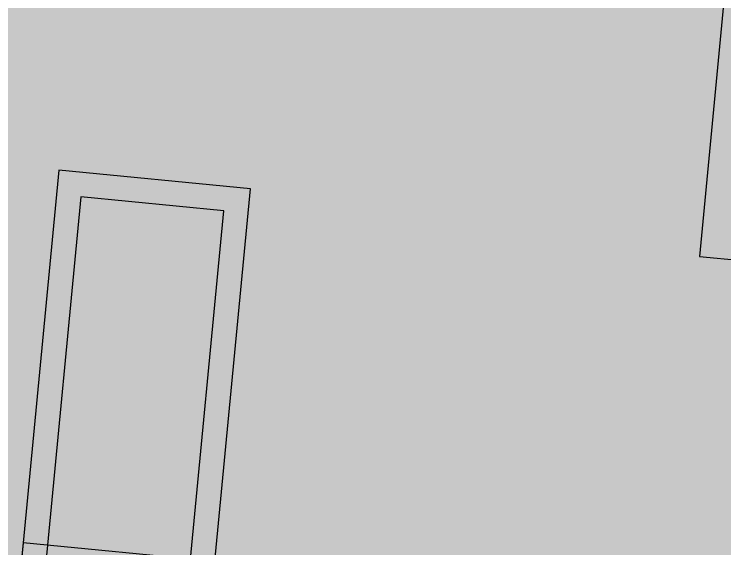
# Model space of a CAD drawing. Extents: x 302512 to 1034855, y -184136 to 410364.
# Drawn here: x 457203 to 468868, y -32685 to -23917 of the extents above; entities that cross this region are included whole.
import ezdxf

# ---------------------------------------------------------------- set-up
doc = ezdxf.new("R2010")
doc.units = 0
doc.header["$MEASUREMENT"] = 0
for name, color, linetype in [('WALL', 4, 'Continuous'), ('WZ', 2, 'Continuous'), ('环境', 8, 'Continuous')]:
    doc.layers.add(name, color=color, linetype=linetype)

# ---------------------------------------------------------------- blocks, each defined once
blk = doc.blocks.new('A$C1DC86410')
at = {"layer": 'WZ'}
for p, q in [((20540.23163580894, 14519.89505699277), (20540.23163580894, 9019.89505699277)), ((20540.23163580894, 9019.89505699277), (21440.23163580894, 9019.89505699277)), ((9940.23163586855, 3279.895056992769), (9940.23163586855, 2079.895056992769)), ((13100.23163580894, 3279.895056992769), (9940.23163586855, 3279.895056992769))]:
    blk.add_line(p, q, dxfattribs=at)
for points in [[(12860.23163580894, 2879.89505700022), (13100.23163580894, 2879.89505700022), (13100.23163580894, 9419.89505699277), (9940.23163586855, 9419.89505699277), (9940.23163586855, 2880.792160868645), (10180.23163586855, 2879.895056992769)], [(12700.23163580894, 2879.89505700022), (12700.23163580894, 9019.89505700022), (10340.23163592815, 9019.89505700767), (10340.23163586855, 2880.792160868645)]]:
    blk.add_lwpolyline(points, dxfattribs=at)

msp = doc.modelspace()

# ---------------------------------------------------------------- hatches: boundary and pattern name
at = {"linetype": 'ByBlock', "lineweight": 5}
h = msp.add_hatch(color=256, dxfattribs=at)
h.paths.add_polyline_path([(449237.8332280766, -10247.49772148626), (447442.2985553395, -10200.03156494396), (447475.0090455662, -8962.66955118673), (449270.5437183033, -9010.13570772903)], flags=16)
h.paths.add_polyline_path([(446474.5732798229, -11002.26743065612), (448197.9207322251, -14686.67290019291), (450305.0522746693, -11103.52869772213)], flags=17)
edge = h.paths.add_edge_path()
edge.add_line((499629.4636816632, -17475.1051760246), (302511.8760555636, -12264.17027913826))
edge.add_line((449253.6531622063, -8001.501545720268), (445943.9728309761, -133199.0362653066))
at = {"layer": '环境'}
h = msp.add_hatch(dxfattribs=at)
h.set_pattern_fill('ANGLE,_O', color=256, scale=3000)
h.set_pattern_definition([(0, (-609984.0939585507, -119640.7769003473), (0, 825.0000000000001), [600, -225]), (90, (-609984.0939585507, -119640.7769003473), (-825.0000000000001, 5.051501209517306e-14), [600, -225])])
edge = h.paths.add_edge_path()
edge.add_arc((456452.5202698254, -20483.03600952902), 5999.999999882882, 82.90610739022549, 136.7172286932041, ccw=False)
edge.add_arc((529230.5564035431, 564349.7677956127), 583343.7460008563, 262.9064421242585, 271.3139044814773)
edge.add_arc((556282.2267406606, -32330.84227312566), 19209.61674449953, 135.390996447, 143.8505578282533)
edge.add_arc((523139.7908070374, 498264.9605886798), 519563.4119421407, 267.02239156334633, 271.9446668256243, ccw=False)
edge.add_line((496150.7153754483, -20596.9948833962), (452084.6465785343, -16369.43911441136))
edge = h.paths.add_edge_path()
edge.add_arc((557649.2972619648, -28887.4074915247), 12195.37604413375, 122.3331244259789, 138.4177400750413, ccw=False)
edge.add_line((551126.7109780756, -18582.89076209709), (563157.0100887832, -18006.58508349324))
edge.add_arc((576761.7066860453, 6333.997658741195), 27884.61471376488, 240.7978392002225, 252.5319908396245)
edge.add_arc((-697884.8105419346, 47187662.48797935), 47224907.05095948, 271.5129119605803, 271.53649819632426, ccw=False)
edge.add_line((548957.8885803409, -20781.98179117788), (548527.1118179576, -20793.40171051768))
edge = h.paths.add_edge_path()
edge.add_line((626586.9758837472, -14296.28622386651), (626866.4842934804, -14065.55741847632))
edge.add_arc((622239.3367429655, -17885.17854441365), 5999.99999999521, 39.53901633858169, 100.4383675919696)
edge.add_arc((577050.392796655, 207323.149270234), 223698.033626444, 274.291430304433, 281.3702984552263, ccw=False)
edge.add_arc((576761.7066861086, 6333.997658622451), 27884.61471362988, 294.3952189639236, 307.6369724271134, ccw=False)
edge.add_arc((-3202813.969650181, 30587041.36929663), 30840004.67889177, 277.0611024603429, 277.11889753257)
edge.add_line((619149.7247513805, -15221.32666661206), (626586.9758837472, -14296.28622386654))

# ---------------------------------------------------------------- block references
at = {"layer": 'WALL', "rotation": 354.5}
msp.add_blockref('A$C1DC86410', (447140.1540302287, -34901.28693071799), dxfattribs=at)

doc.saveas('drawing.dxf')
